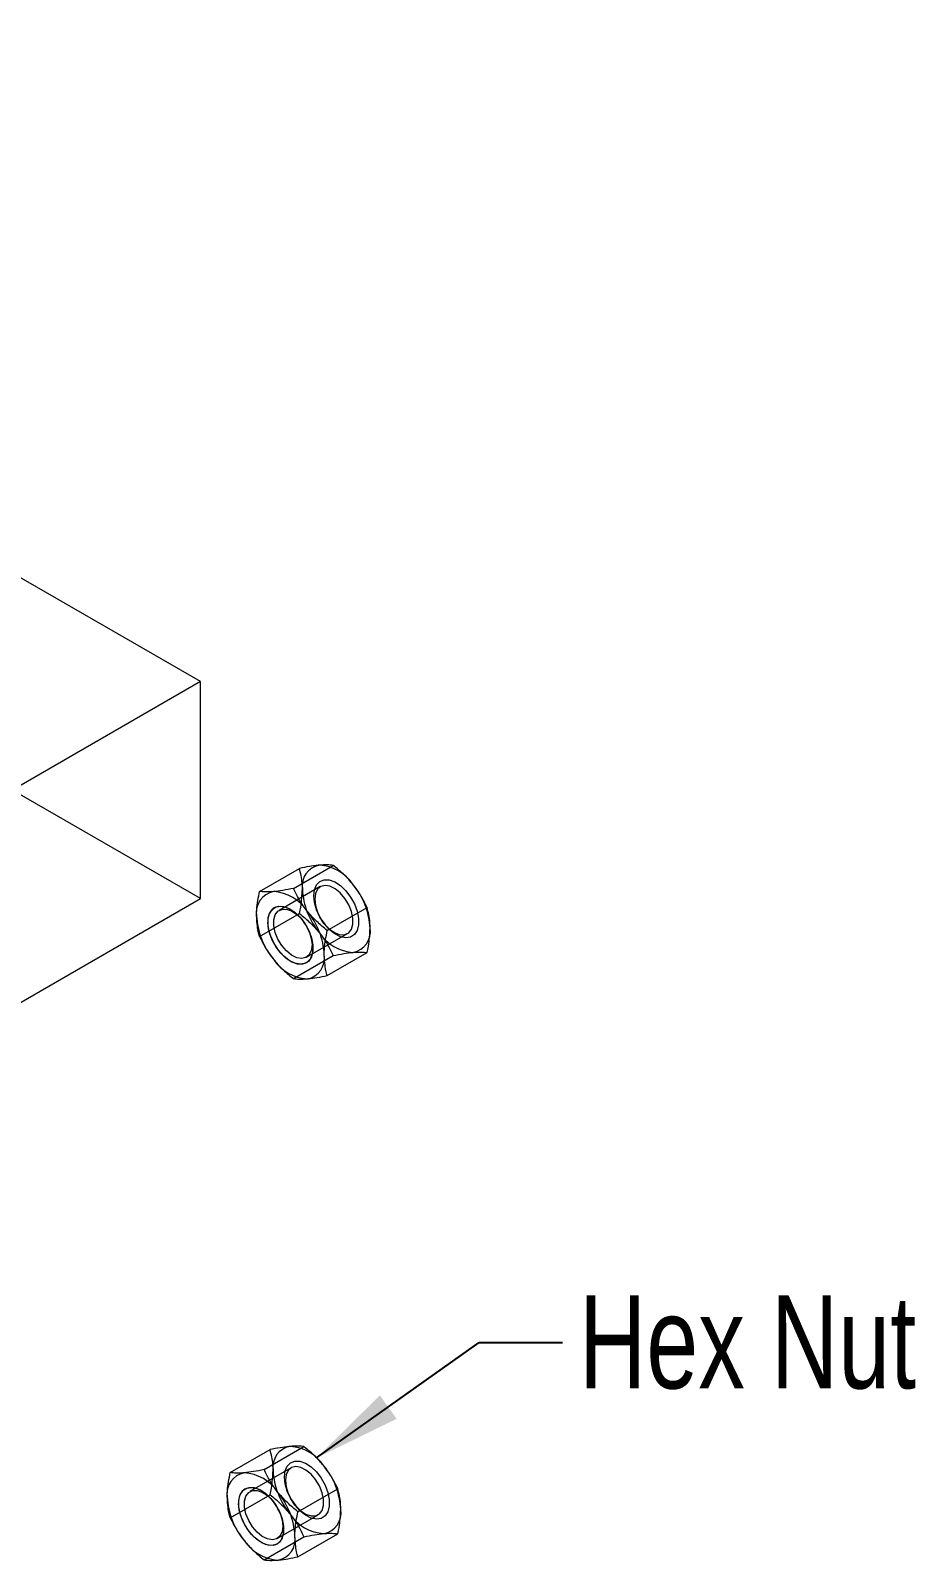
# Model space of a CAD drawing. Header units: inches. Extents: x 0.03 to 2.74, y 0.01 to 1.91.
# Drawn here: x 2.2466 to 2.3557, y 1.2112 to 1.4 of the extents above; entities that cross this region are included whole.
import ezdxf
from ezdxf.lldxf.tags import DXFTag

# ---------------------------------------------------------------- set-up
doc = ezdxf.new("R2010")
doc.units = ezdxf.units.IN
doc.header["$MEASUREMENT"] = 0
doc.layers.add('SLD-0_0', color=7, linetype='Continuous')
doc.styles.add('SLDTEXTSTYLE0', font='TXT', dxfattribs={"width": 0.75})
tags = doc.linetypes.add('HIDDEN', pattern=[0.0062499999999999995, 0.004166666666666667, -0.002083333333333333]).pattern_tags.tags
tags[6:7] = [DXFTag(74, 4), DXFTag(75, 0), DXFTag(340, '0'), DXFTag(46, 1.0), DXFTag(50, 0.0), DXFTag(44, 0.0), DXFTag(45, 0.0)]
tags[4:5] = [DXFTag(74, 4), DXFTag(75, 0), DXFTag(340, '0'), DXFTag(46, 1.0), DXFTag(50, 0.0), DXFTag(44, 0.0), DXFTag(45, 0.0)]
doc.dimstyles.new('SLDDIMSTYLE1', dxfattribs={"dimtxt": 0.18, "dimasz": 0.01083333333333333, "dimexe": 0, "dimexo": 0.0625, "dimgap": 0, "dimtad": 0, "dimtih": 1, "dimtoh": 1, "dimdec": 0, "dimrnd": 1e-09, "dimzin": 0, "dimdsep": 46, "dimtxsty": 'Standard', "dimsah": 1, "dimcen": 0.09, "dimadec": 0, "dimazin": 0, "dimtfac": 0.01083333333333333, "dimtdec": 0, "dimtofl": 0, "dimtmove": 0, "dimatfit": 3, "dimfxl": 1, "dimfrac": 2, "dimtolj": 1, "dimtzin": 0, "dimarcsym": 0})

msp = doc.modelspace()

# ---------------------------------------------------------------- linework, layer by layer
at = {"color": 7, "linetype": 'HIDDEN', "lineweight": 0}
for p, q in [((2.267498709378025, 1.29286673540161), (2.081906378357933, 1.400006907556821)), ((2.28230579422222, 1.294344341503792), (2.277241802410592, 1.291420961256836)), ((2.276654156230577, 1.291763611633984), (2.276642371117557, 1.291756808233052)), ((2.274807857495624, 1.288189096062701), (2.279722483863464, 1.291026249474346)), ((2.280587987145791, 1.285624571233029), (2.28565197895742, 1.288547951479984)), ((2.278983684943576, 1.282994406416296), (2.283898311311416, 1.285831559827941)), ((2.280579059041322, 1.284937525852102), (2.280590844154341, 1.284944329253034)), ((2.2786895001101, 1.222604267889507), (2.273625508298471, 1.219680887642551)), ((2.273037862118457, 1.220023538019699), (2.273026077005437, 1.220016734618767)), ((2.271191563383504, 1.216449022448416), (2.276106189751343, 1.219286175860061)), ((2.276971693033671, 1.213884497618744), (2.2820356848453, 1.216807877865699)), ((2.275367390831456, 1.211254332802011), (2.280282017199295, 1.214091486213656)), ((2.276962764929201, 1.213197452237817), (2.276974550042221, 1.213204255638749))]:
    msp.add_line(p, q, dxfattribs=at)
at = {"color": 7, "linetype": 'Continuous', "lineweight": 15}
for p, q in [((2.267498709378025, 1.319656132117022), (2.206982185484882, 1.354591577738664)), ((2.267498709378025, 1.319656132117022), (2.221100626623002, 1.292871089078219)), ((2.267498709378025, 1.29286673540161), (2.267498709378025, 1.319656132117022)), ((2.274807857495624, 1.293757167608527), (2.279722483863464, 1.296594321020172)), ((2.278983684943576, 1.294130549507947), (2.283898311311416, 1.296967702919592)), ((2.221100626623002, 1.266081692362807), (2.267498709378025, 1.29286673540161)), ((2.283159512391528, 1.288935859861542), (2.288074138759367, 1.291773013273187)), ((2.283159512391528, 1.283367788315717), (2.288074138759367, 1.286204941727362)), ((2.271191563383504, 1.222017093994242), (2.276106189751343, 1.224854247405887)), ((2.275367390831456, 1.222390475893662), (2.280282017199295, 1.225227629305307)), ((2.279543218279408, 1.217195786247257), (2.284457844647247, 1.220032939658902)), ((2.279543218279408, 1.211627714701432), (2.284457844647247, 1.214464868113077))]:
    msp.add_line(p, q, dxfattribs=at)
at = {"color": 7, "linetype": 'HIDDEN', "lineweight": 0, "flags": 128}
for points in [[(2.281487396210251, 1.293222044875639), (2.281574857075642, 1.293971025038325), (2.281831744183985, 1.294571963857075), (2.282241916373497, 1.294987102135809), (2.282779601017005, 1.295190355209703), (2.283411013410889, 1.295168951940611), (2.284096479592271, 1.294924237174646), (2.284792929200006, 1.294471587240552), (2.285456601743877, 1.293839443798417), (2.286045796237136, 1.293067526745572), (2.286523491422866, 1.29220433846936), (2.286859671955707, 1.291304116263758), (2.287033214376396, 1.290423424400732), (2.287033214376396, 1.289617599988993), (2.286859671955707, 1.288937275939946), (2.286523491422866, 1.288425199515648), (2.286045796237136, 1.288113546361124), (2.285456601743877, 1.288021898790253), (2.284792929200006, 1.288156015356969), (2.284096479592271, 1.288507469024138), (2.283411013410889, 1.289054176665297), (2.282779601017004, 1.289761786628702), (2.282241916373497, 1.290585837177943), (2.281831744183985, 1.291474550186367), (2.281574857075642, 1.292372084547196), (2.281487396210251, 1.293222044875639)], [(2.281612584369314, 1.292812183686867), (2.281700333274606, 1.292024302663117), (2.281957072055599, 1.291193542441035), (2.282363759571409, 1.290381516705819), (2.28289023366946, 1.289648449691478), (2.283497448174359, 1.289048709624907), (2.284140368764098, 1.288626776483217), (2.284771312959703, 1.288413943117311), (2.285343486516563, 1.288425994404289), (2.285814453939486, 1.288662036555328), (2.286149285729246, 1.289104563403906), (2.286323148943751, 1.28972075475809), (2.286323148943751, 1.290464910524028), (2.286149285729246, 1.291281840072846), (2.285814453939486, 1.292110955477113), (2.285343486516563, 1.292890765040244), (2.284771312959703, 1.293563433854333), (2.284140368764098, 1.294079073150695), (2.283497448174359, 1.294399440321612), (2.28289023366946, 1.294500775199598), (2.282363759571409, 1.29437556224033), (2.281957072055599, 1.294033087916185), (2.281700333274606, 1.293498751981069), (2.281612584369314, 1.292812183686867)], [(2.276654156230577, 1.291763611633984), (2.277130820033912, 1.291929383359901), (2.277762232427796, 1.291907980090809), (2.278447698609178, 1.291663265324844), (2.279144148216913, 1.29121061539075), (2.279807820760784, 1.290578471948615), (2.280397015254043, 1.28980655489577), (2.280874710439773, 1.288943366619557), (2.281210890972614, 1.288043144413956), (2.281384433393303, 1.28716245255093), (2.281384433393303, 1.286356628139191), (2.281210890972614, 1.285676304090144), (2.280874710439773, 1.285164227665846), (2.280590844154341, 1.284944329253034)], [(2.27787110209813, 1.221481971261354), (2.277958562963522, 1.22223095142404), (2.278215450071865, 1.22283189024279), (2.278625622261377, 1.223247028521525), (2.279163306904884, 1.223450281595418), (2.279794719298769, 1.223428878326327), (2.280480185480151, 1.223184163560361), (2.281176635087885, 1.222731513626267), (2.281840307631756, 1.222099370184132), (2.282429502125016, 1.221327453131287), (2.282907197310746, 1.220464264855075), (2.283243377843587, 1.219564042649473), (2.283416920264275, 1.218683350786447), (2.283416920264275, 1.217877526374708), (2.283243377843587, 1.217197202325661), (2.282907197310746, 1.216685125901363), (2.282429502125016, 1.216373472746839), (2.281840307631756, 1.216281825175968), (2.281176635087885, 1.216415941742684), (2.280480185480151, 1.216767395409854), (2.279794719298769, 1.217314103051012), (2.279163306904884, 1.218021713014417), (2.278625622261377, 1.218845763563658), (2.278215450071865, 1.219734476572082), (2.277958562963522, 1.220632010932911), (2.27787110209813, 1.221481971261354)], [(2.277996290257194, 1.221072110072582), (2.278084039162485, 1.220284229048832), (2.278340777943478, 1.21945346882675), (2.278747465459288, 1.218641443091534), (2.279273939557339, 1.217908376077193), (2.279881154062238, 1.217308636010623), (2.280524074651977, 1.216886702868933), (2.281155018847583, 1.216673869503026), (2.281727192404443, 1.216685920790004), (2.282198159827366, 1.216921962941043), (2.282532991617126, 1.217364489789622), (2.28270685483163, 1.217980681143805), (2.28270685483163, 1.218724836909743), (2.282532991617126, 1.219541766458561), (2.282198159827366, 1.220370881862828), (2.281727192404443, 1.221150691425959), (2.281155018847582, 1.221823360240048), (2.280524074651977, 1.222338999536411), (2.279881154062238, 1.222659366707327), (2.279273939557339, 1.222760701585313), (2.278747465459288, 1.222635488626045), (2.278340777943478, 1.2222930143019), (2.278084039162485, 1.221758678366784), (2.277996290257194, 1.221072110072582)], [(2.273037862118457, 1.220023538019699), (2.273514525921791, 1.220189309745616), (2.274145938315676, 1.220167906476524), (2.274831404497057, 1.219923191710559), (2.275527854104793, 1.219470541776465), (2.276191526648664, 1.21883839833433), (2.276780721141923, 1.218066481281485), (2.277258416327653, 1.217203293005273), (2.277594596860494, 1.216303070799672), (2.277768139281183, 1.215422378936645), (2.277768139281183, 1.214616554524906), (2.277594596860494, 1.213936230475859), (2.277258416327653, 1.213424154051561), (2.276974550042221, 1.213204255638749)]]:
    msp.add_lwpolyline(points, dxfattribs=at)
at = {"color": 7, "linetype": 'Continuous', "lineweight": 15, "flags": 128}
for points in [[(2.281394600044741, 1.286740064460249), (2.28130713917935, 1.285991084297563), (2.281050252071007, 1.285390145478813), (2.280640079881494, 1.284975007200079), (2.280102395237987, 1.284771754126185), (2.279470982844102, 1.284793157395277), (2.278785516662721, 1.285037872161242), (2.278089067054986, 1.285490522095337), (2.277425394511114, 1.286122665537471), (2.276836200017855, 1.286894582590316), (2.276358504832126, 1.287757770866529), (2.276022324299285, 1.28865799307213), (2.275848781878596, 1.289538684935156), (2.275848781878596, 1.290344509346895), (2.276022324299285, 1.291024833395942), (2.276358504832126, 1.29153690982024), (2.276836200017855, 1.291848562974764), (2.277425394511115, 1.291940210545635), (2.278089067054986, 1.29180609397892), (2.278785516662721, 1.29145464031175), (2.279470982844102, 1.290907932670591), (2.280102395237987, 1.290200322707187), (2.280640079881494, 1.289376272157945), (2.281050252071007, 1.288487559149521), (2.28130713917935, 1.287590024788692), (2.281394600044741, 1.286740064460249)], [(2.281281196998697, 1.287156729049953), (2.281193448093406, 1.286470160755751), (2.280936709312413, 1.285935824820635), (2.280530021796603, 1.28559335049649), (2.280003547698552, 1.285468137537222), (2.279396333193653, 1.285569472415208), (2.278753412603914, 1.285889839586125), (2.278122468408309, 1.286405478882487), (2.277550294851448, 1.287078147696576), (2.277079327428526, 1.287857957259708), (2.276744495638765, 1.288687072663974), (2.276570632424261, 1.289504002212792), (2.276570632424261, 1.29024815797873), (2.276744495638765, 1.290864349332914), (2.277079327428526, 1.291306876181492), (2.277550294851448, 1.291542918332531), (2.278122468408309, 1.291554969619509), (2.278753412603914, 1.291342136253603), (2.279396333193653, 1.290920203111912), (2.280003547698552, 1.290320463045342), (2.280095457049277, 1.290209396029825)], [(2.280590844154341, 1.284944329253034), (2.280397015254043, 1.284852574511322), (2.279807820760784, 1.284760926940451), (2.279144148216913, 1.284895043507167), (2.278447698609178, 1.285246497174336), (2.277762232427796, 1.285793204815495), (2.277130820033912, 1.286500814778899), (2.276593135390404, 1.287324865328141), (2.276182963200892, 1.288213578336565), (2.275926076092549, 1.289111112697394), (2.275838615227158, 1.289961073025837)], [(2.280965856949655, 1.288701655812913), (2.281193448093406, 1.287944610073703), (2.281281196998697, 1.287156729049953)], [(2.27777830593262, 1.214999990845964), (2.277690845067229, 1.214251010683278), (2.277433957958886, 1.213650071864528), (2.277023785769374, 1.213234933585794), (2.276486101125867, 1.2130316805119), (2.275854688731982, 1.213053083780992), (2.2751692225506, 1.213297798546957), (2.274472772942866, 1.213750448481052), (2.273809100398994, 1.214382591923187), (2.273219905905735, 1.215154508976032), (2.272742210720005, 1.216017697252244), (2.272406030187164, 1.216917919457845), (2.272232487766475, 1.217798611320871), (2.272232487766475, 1.21860443573261), (2.272406030187164, 1.219284759781658), (2.272742210720005, 1.219796836205955), (2.273219905905735, 1.220108489360479), (2.273809100398994, 1.22020013693135), (2.274472772942866, 1.220066020364635), (2.2751692225506, 1.219714566697465), (2.275854688731982, 1.219167859056306), (2.276486101125867, 1.218460249092902), (2.277023785769374, 1.21763619854366), (2.277433957958886, 1.216747485535236), (2.277690845067229, 1.215849951174407), (2.27777830593262, 1.214999990845964)], [(2.277664902886577, 1.215416655435669), (2.277577153981285, 1.214730087141466), (2.277320415200292, 1.21419575120635), (2.276913727684482, 1.213853276882205), (2.276387253586432, 1.213728063922937), (2.275780039081532, 1.213829398800923), (2.275137118491793, 1.21414976597184), (2.274506174296188, 1.214665405268202), (2.273934000739328, 1.215338074082292), (2.273463033316405, 1.216117883645423), (2.273128201526645, 1.216946999049689), (2.27295433831214, 1.217763928598507), (2.27295433831214, 1.218508084364445), (2.273128201526645, 1.219124275718629), (2.273463033316405, 1.219566802567207), (2.273934000739328, 1.219802844718246), (2.274506174296188, 1.219814896005224), (2.275137118491793, 1.219602062639318), (2.275780039081532, 1.219180129497628), (2.276387253586432, 1.218580389431057), (2.276479163202112, 1.218469322086452)], [(2.276974550042221, 1.213204255638749), (2.276780721141923, 1.213112500897037), (2.276191526648664, 1.213020853326166), (2.275527854104793, 1.213154969892882), (2.274831404497057, 1.213506423560051), (2.274145938315676, 1.21405313120121), (2.273514525921791, 1.214760741164614), (2.272976841278284, 1.215584791713856), (2.272566669088771, 1.21647350472228), (2.272309781980429, 1.217371039083109), (2.272222321115037, 1.218220999411552)], [(2.277349562681594, 1.216961582601577), (2.277577153981285, 1.216204536459419), (2.277664902886577, 1.215416655435669)]]:
    msp.add_lwpolyline(points, dxfattribs=at)
at = {"color": 7, "linetype": 'HIDDEN', "lineweight": 0}
for centre, radius, start, end in [((2.282658728664348, 1.294443138299316), 0.0025970598440898, 100.5467778285416, 189.2518791787333), ((2.281860913634122, 1.291615664500149), 0.00539031178750298, 33.43491464489201, 86.57046188780585), ((2.289150175505423, 1.294442990440833), 0.009064336956102757, 182.639287361215, 219.7720723790695), ((2.279392386845678, 1.288786894145787), 0.009064336956106506, 2.639287361224385, 39.77207237906295), ((2.275650562092888, 1.286638307097545), 0.005701733713142132, 21.21575556918732, 38.7788679059669), ((2.286681648716983, 1.291614220086474), 0.005390311787503627, 213.4349146448941, 266.5704618878025), ((2.285883833686757, 1.288786746287306), 0.002597059844090018, 280.5467778285416, 9.251879178737296), ((2.279042434552228, 1.222703064685032), 0.002597059844089822, 100.5467778285425, 189.2518791787478), ((2.278244619522002, 1.219875590885865), 0.005390311787501552, 33.4349146448906, 86.57046188781457), ((2.285533881393302, 1.222702916826548), 0.00906433695610244, 182.639287361218, 219.7720723790724), ((2.275776092733564, 1.217046820531505), 0.009064336956100075, 2.639287361212173, 39.7720723790809), ((2.272034267923624, 1.214898233450234), 0.005701733778813, 21.21576001256835, 38.77886355947311), ((2.283065354604863, 1.21987414647219), 0.005390311787504456, 213.4349146448994, 266.5704618877888), ((2.282267539574636, 1.217046672673021), 0.002597059844089856, 280.5467778285222, 9.25187917873246)]:
    msp.add_arc(centre, radius, start, end, dxfattribs=at)
at = {"color": 7, "linetype": 'Continuous', "lineweight": 15}
for centre, radius, start, end in [((2.276998162568236, 1.291175363048582), 0.002597059844090591, 100.5467778285425, 189.2518791787301), ((2.276200347538009, 1.288347889249415), 0.005390311787503103, 33.43491464489399, 86.57046188780114), ((2.27771985497607, 1.290195685547671), 0.001895812761927904, 124.2034314255672, 187.1087489678295), ((2.283489609409309, 1.2911752151901), 0.009064336956101891, 182.6392873612181, 219.7720723790788), ((2.273731820749569, 1.285519118895055), 0.009064336956103064, 2.639287361217006, 39.77207237907192), ((2.280223267590644, 1.285518971036572), 0.002597059844089312, 280.5467778285346, 9.251879178738871), ((2.281021082620869, 1.288346444835738), 0.00539031178750133, 213.4349146448888, 266.5704618878153), ((2.273381868456114, 1.219435289434298), 0.002597059844089201, 100.5467778285241, 189.2518791787461), ((2.27258405342589, 1.216607815635131), 0.005390311787501773, 33.43491464489651, 86.57046188781472), ((2.27410356086395, 1.218455611933385), 0.001895812761928731, 124.2034314255707, 187.1087489678129), ((2.279873315297187, 1.219435141575814), 0.009064336956100165, 182.6392873612116, 219.772072379077), ((2.270115526637446, 1.213779045280769), 0.00906433695610546, 2.639287361219035, 39.7720723790651), ((2.276606973478523, 1.213778897422287), 0.00259705984408975, 280.5467778285337, 9.251879178737296), ((2.277404788508749, 1.216606371221452), 0.005390311787500768, 213.4349146448829, 266.5704618878101)]:
    msp.add_arc(centre, radius, start, end, dxfattribs=at)
for points, knots in [([(2.282183367451576, 1.296996322889426), (2.282133431832896, 1.296991640627479), (2.281755274647364, 1.296956182350469), (2.280967178795589, 1.296845973536151), (2.280139909049718, 1.296678716076055), (2.279722483863464, 1.296594321020172)], [0, 0, 0, 0, 0.07009003168753847, 0.5307844343873609, 1, 1, 1, 1]), ([(2.283898311311416, 1.296967702919592), (2.283663469280384, 1.296997562463261), (2.28318947946017, 1.297057829016371), (2.282520763010798, 1.297016948718279), (2.282183367451576, 1.296996322889426)], [0, 0, 0, 0, 0.4954579634770078, 0.9999999999999999, 0.9999999999999999, 0.9999999999999999, 0.9999999999999999]), ([(2.286359194899529, 1.294585669015934), (2.286309259280848, 1.294646977377911), (2.285931102095316, 1.295111259151677), (2.28514300624354, 1.295943285071171), (2.28431573649767, 1.296624150616017), (2.283898311311416, 1.296967702919592)], [0, 0, 0, 0, 0.07009003168753603, 0.5307844343873596, 0.9999999999999999, 0.9999999999999999, 0.9999999999999999, 0.9999999999999999]), ([(2.274434887631487, 1.290757820916069), (2.274440423903918, 1.291014163692314), (2.274461032913091, 1.291968410560244), (2.274661351334164, 1.293001558167536), (2.274807857495624, 1.293757167608527)], [0, 0, 0, 0, 0.2686336050555483, 1, 1, 1, 1]), ([(2.276522801355464, 1.293728547638692), (2.276473756400197, 1.29372437954579), (2.276102344114972, 1.293692815016846), (2.275477164425483, 1.293676655701116), (2.275032318576526, 1.293730166857516), (2.274807857495624, 1.293757167608527)], [0, 0, 0, 0, 0.07009003168753848, 0.5307844343873613, 1, 1, 1, 1]), ([(2.278983684943576, 1.294130549507947), (2.278540354239111, 1.294040051102334), (2.277645564494784, 1.293857395030006), (2.276899315395679, 1.293771756085938), (2.276522801355464, 1.293728547638692)], [0, 0, 0, 0, 0.4954579634770074, 1, 1, 1, 1]), ([(2.280698628803416, 1.2913178937652), (2.280649583848149, 1.291379716296222), (2.280278171562924, 1.291847891818054), (2.279652991873435, 1.292773967236136), (2.279208146024478, 1.293675601397478), (2.278983684943576, 1.294130549507947)], [0, 0, 0, 0, 0.07009003168753608, 0.53078443438736, 1, 1, 1, 1]), ([(2.288074138759367, 1.291773013273187), (2.287839296728336, 1.292255012465674), (2.287365306908122, 1.293227848161165), (2.286696590458751, 1.294130329329393), (2.286359194899529, 1.294585669015934)], [0, 0, 0, 0, 0.495457963477009, 1, 1, 1, 1]), ([(2.288447108623505, 1.289204288419819), (2.288441572351074, 1.289454239151974), (2.288420963341901, 1.290384691364396), (2.288220644920828, 1.291186556245709), (2.288074138759367, 1.291773013273187)], [0, 0, 0, 0, 0.2686336050555483, 1, 1, 1, 1]), ([(2.274807857495624, 1.288189096062701), (2.274751554628089, 1.288390317749314), (2.274532946305497, 1.289171605404916), (2.274476669941925, 1.290081942422134), (2.274434887631487, 1.290757820916069)], [0, 0, 0, 0, 0.2575513451038117, 1, 1, 1, 1]), ([(2.283159512391528, 1.288935859861542), (2.282716181687063, 1.289297501104747), (2.281821391942735, 1.290027414174801), (2.281075142843631, 1.290885136697052), (2.280698628803416, 1.2913178937652)], [0, 0, 0, 0, 0.4954579634770087, 1, 1, 1, 1]), ([(2.274807857495624, 1.288189096062701), (2.275042699526656, 1.287707096870215), (2.27551668934687, 1.286734261174723), (2.276185405796241, 1.285831780006495), (2.276522801355464, 1.285376440319954)], [0, 0, 0, 0, 0.4954579634770087, 1, 1, 1, 1]), ([(2.282786542527392, 1.285936513169085), (2.282792078799822, 1.28619285594533), (2.282812687808995, 1.28714710281326), (2.283013006230068, 1.288180250420552), (2.283159512391528, 1.288935859861542)], [0, 0, 0, 0, 0.2686336050555483, 1, 1, 1, 1]), ([(2.288074138759367, 1.286204941727362), (2.288130441626902, 1.286471169321141), (2.288349049949495, 1.287504856773527), (2.288405326313067, 1.288480169097088), (2.288447108623505, 1.289204288419819)], [0, 0, 0, 0, 0.2575513451038117, 1, 1, 1, 1]), ([(2.283159512391528, 1.283367788315717), (2.283103209523994, 1.28356901000233), (2.282884601201401, 1.284350297657932), (2.282828324837828, 1.285260634675149), (2.282786542527392, 1.285936513169085)], [0, 0, 0, 0, 0.2575513451038117, 1, 1, 1, 1]), ([(2.276522801355464, 1.285376440319954), (2.276572736974143, 1.285315131957977), (2.276950894159675, 1.284850850184212), (2.277738990011451, 1.284018824264717), (2.278566259757322, 1.283337958719871), (2.278983684943576, 1.282994406416296)], [0, 0, 0, 0, 0.07009003168753579, 0.5307844343873606, 1, 1, 1, 1]), ([(2.278983684943576, 1.282994406416296), (2.279218526974608, 1.282964546872627), (2.279692516794822, 1.282904280319517), (2.280361233244193, 1.282945160617609), (2.280698628803416, 1.282965786446462)], [0, 0, 0, 0, 0.4954579634770052, 1, 1, 1, 1]), ([(2.280698628803416, 1.282965786446462), (2.280748564422095, 1.282970468708409), (2.281126721607627, 1.283005926985419), (2.281914817459403, 1.283116135799737), (2.282742087205273, 1.283283393259834), (2.283159512391528, 1.283367788315717)], [0, 0, 0, 0, 0.0700900316875359, 0.5307844343873586, 1, 1, 1, 1]), ([(2.278567073339456, 1.225256249275142), (2.278517137720776, 1.225251567013194), (2.278138980535244, 1.225216108736184), (2.277350884683468, 1.225105899921866), (2.276523614937598, 1.22493864246177), (2.276106189751343, 1.224854247405887)], [0, 0, 0, 0, 0.07009003168753847, 0.5307844343873609, 1, 1, 1, 1]), ([(2.280282017199295, 1.225227629305307), (2.280047175168263, 1.225257488848976), (2.27957318534805, 1.225317755402086), (2.278904468898678, 1.225276875103994), (2.278567073339456, 1.225256249275142)], [0, 0, 0, 0, 0.4954579634770078, 0.9999999999999999, 0.9999999999999999, 0.9999999999999999, 0.9999999999999999]), ([(2.282742900787408, 1.222845595401649), (2.282692965168728, 1.222906903763626), (2.282314807983196, 1.223371185537392), (2.28152671213142, 1.224203211456886), (2.28069944238555, 1.224884077001732), (2.280282017199295, 1.225227629305307)], [0, 0, 0, 0, 0.07009003168753603, 0.5307844343873596, 0.9999999999999999, 0.9999999999999999, 0.9999999999999999, 0.9999999999999999]), ([(2.270818593519367, 1.219017747301784), (2.270824129791797, 1.219274090078029), (2.27084473880097, 1.220228336945959), (2.271045057222043, 1.221261484553251), (2.271191563383504, 1.222017093994242)], [0, 0, 0, 0, 0.2686336050555483, 1, 1, 1, 1]), ([(2.272906507243343, 1.221988474024407), (2.272857462288077, 1.221984305931505), (2.272486050002852, 1.221952741402561), (2.271860870313362, 1.221936582086831), (2.271416024464405, 1.221990093243231), (2.271191563383504, 1.222017093994242)], [0, 0, 0, 0, 0.07009003168753848, 0.5307844343873613, 1, 1, 1, 1]), ([(2.275367390831456, 1.222390475893662), (2.274924060126991, 1.222299977488049), (2.274029270382663, 1.222117321415721), (2.273283021283559, 1.222031682471653), (2.272906507243343, 1.221988474024407)], [0, 0, 0, 0, 0.4954579634770074, 1, 1, 1, 1]), ([(2.277082334691295, 1.219577820150915), (2.277033289736029, 1.219639642681936), (2.276661877450804, 1.220107818203769), (2.276036697761314, 1.221033893621851), (2.275591851912357, 1.221935527783193), (2.275367390831456, 1.222390475893662)], [0, 0, 0, 0, 0.07009003168753608, 0.53078443438736, 1, 1, 1, 1]), ([(2.284457844647247, 1.220032939658902), (2.284223002616215, 1.220514938851389), (2.283749012796001, 1.221487774546881), (2.28308029634663, 1.222390255715108), (2.282742900787408, 1.222845595401649)], [0, 0, 0, 0, 0.495457963477009, 1, 1, 1, 1]), ([(2.284830814511384, 1.217464214805534), (2.284825278238953, 1.217714165537689), (2.28480466922978, 1.218644617750112), (2.284604350808708, 1.219446482631424), (2.284457844647247, 1.220032939658902)], [0, 0, 0, 0, 0.2686336050555483, 1, 1, 1, 1]), ([(2.271191563383504, 1.216449022448416), (2.271135260515969, 1.21665024413503), (2.270916652193376, 1.217431531790631), (2.270860375829804, 1.218341868807849), (2.270818593519367, 1.219017747301784)], [0, 0, 0, 0, 0.2575513451038117, 1, 1, 1, 1]), ([(2.279543218279408, 1.217195786247257), (2.279099887574943, 1.217557427490461), (2.278205097830615, 1.218287340560516), (2.277458848731511, 1.219145063082767), (2.277082334691295, 1.219577820150915)], [0, 0, 0, 0, 0.4954579634770087, 1, 1, 1, 1]), ([(2.271191563383504, 1.216449022448416), (2.271426405414536, 1.21596702325593), (2.271900395234749, 1.214994187560438), (2.272569111684121, 1.21409170639221), (2.272906507243343, 1.213636366705669)], [0, 0, 0, 0, 0.4954579634770087, 1, 1, 1, 1]), ([(2.279170248415271, 1.2141964395548), (2.279175784687702, 1.214452782331045), (2.279196393696874, 1.215407029198975), (2.279396712117947, 1.216440176806267), (2.279543218279408, 1.217195786247257)], [0, 0, 0, 0, 0.2686336050555483, 1, 1, 1, 1]), ([(2.284457844647247, 1.214464868113077), (2.284514147514782, 1.214731095706856), (2.284732755837374, 1.215764783159242), (2.284789032200947, 1.216740095482803), (2.284830814511384, 1.217464214805534)], [0, 0, 0, 0, 0.2575513451038117, 1, 1, 1, 1]), ([(2.279543218279408, 1.211627714701432), (2.279486915411873, 1.211828936388045), (2.279268307089281, 1.212610224043646), (2.279212030725708, 1.213520561060864), (2.279170248415271, 1.2141964395548)], [0, 0, 0, 0, 0.2575513451038117, 1, 1, 1, 1]), ([(2.272906507243343, 1.213636366705669), (2.272956442862023, 1.213575058343692), (2.273334600047555, 1.213110776569927), (2.274122695899331, 1.212278750650432), (2.274949965645201, 1.211597885105586), (2.275367390831456, 1.211254332802011)], [0, 0, 0, 0, 0.07009003168753579, 0.5307844343873606, 1, 1, 1, 1]), ([(2.275367390831456, 1.211254332802011), (2.275602232862488, 1.211224473258342), (2.276076222682701, 1.211164206705232), (2.276744939132073, 1.211205087003324), (2.277082334691295, 1.211225712832177)], [0, 0, 0, 0, 0.4954579634770052, 1, 1, 1, 1]), ([(2.277082334691295, 1.211225712832177), (2.277132270309975, 1.211230395094124), (2.277510427495507, 1.211265853371134), (2.278298523347283, 1.211376062185452), (2.279125793093153, 1.211543319645549), (2.279543218279408, 1.211627714701432)], [0, 0, 0, 0, 0.0700900316875359, 0.5307844343873586, 1, 1, 1, 1])]:
    msp.add_open_spline(points, degree=3, knots=knots, dxfattribs=at)
at = {"color": 7, "linetype": 'HIDDEN', "lineweight": 0}
for points, knots in [([(2.2800954537276, 1.294025596166803), (2.280089917455169, 1.294275546898958), (2.280069308445996, 1.295205999111381), (2.279868990024924, 1.296007863992694), (2.279722483863464, 1.296594321020172)], [0, 0, 0, 0, 0.2686336050555483, 1, 1, 1, 1]), ([(2.279722483863464, 1.291026249474346), (2.279778786730998, 1.291292477068125), (2.279997395053591, 1.292326164520512), (2.280053671417163, 1.293301476844072), (2.2800954537276, 1.294025596166803)], [0, 0, 0, 0, 0.2575513451038117, 1, 1, 1, 1]), ([(2.279722483863464, 1.291026249474346), (2.280165814567928, 1.290664608231142), (2.281060604312256, 1.289934695161088), (2.281806853411361, 1.289076972638836), (2.282183367451576, 1.288644215570688)], [0, 0, 0, 0, 0.4954579634770082, 1, 1, 1, 1]), ([(2.282183367451576, 1.288644215570688), (2.282232412406842, 1.288582393039667), (2.282603824692067, 1.288114217517835), (2.283229004381557, 1.287188142099753), (2.283673850230514, 1.28628650793841), (2.283898311311416, 1.285831559827941)], [0, 0, 0, 0, 0.07009003168753575, 0.5307844343873607, 1, 1, 1, 1]), ([(2.283898311311416, 1.285831559827941), (2.28434164201588, 1.285922058233554), (2.285236431760209, 1.286104714305882), (2.285982680859313, 1.28619035324995), (2.286359194899529, 1.286233561697196)], [0, 0, 0, 0, 0.4954579634770048, 1, 1, 1, 1]), ([(2.286359194899529, 1.286233561697196), (2.286408239854794, 1.286237729790099), (2.286779652140019, 1.286269294319042), (2.287404831829509, 1.286285453634772), (2.287849677678466, 1.286231942478372), (2.288074138759367, 1.286204941727362)], [0, 0, 0, 0, 0.07009003168753584, 0.5307844343873582, 1, 1, 1, 1]), ([(2.27647915961548, 1.222285522552518), (2.276473623343049, 1.222535473284673), (2.276453014333876, 1.223465925497096), (2.276252695912804, 1.224267790378409), (2.276106189751343, 1.224854247405887)], [0, 0, 0, 0, 0.2686336050555483, 1, 1, 1, 1]), ([(2.276106189751343, 1.219286175860061), (2.276162492618877, 1.21955240345384), (2.276381100941471, 1.220586090906227), (2.276437377305043, 1.221561403229787), (2.27647915961548, 1.222285522552518)], [0, 0, 0, 0, 0.2575513451038117, 1, 1, 1, 1]), ([(2.276106189751343, 1.219286175860061), (2.276549520455808, 1.218924534616857), (2.277444310200136, 1.218194621546803), (2.27819055929924, 1.217336899024551), (2.278567073339456, 1.216904141956403)], [0, 0, 0, 0, 0.4954579634770082, 1, 1, 1, 1]), ([(2.278567073339456, 1.216904141956403), (2.278616118294722, 1.216842319425382), (2.278987530579947, 1.21637414390355), (2.279612710269437, 1.215448068485468), (2.280057556118393, 1.214546434324125), (2.280282017199295, 1.214091486213656)], [0, 0, 0, 0, 0.07009003168753575, 0.5307844343873607, 1, 1, 1, 1]), ([(2.280282017199295, 1.214091486213656), (2.28072534790376, 1.214181984619269), (2.281620137648088, 1.214364640691597), (2.282366386747192, 1.214450279635665), (2.282742900787408, 1.214493488082911)], [0, 0, 0, 0, 0.4954579634770048, 1, 1, 1, 1]), ([(2.282742900787408, 1.214493488082911), (2.282791945742674, 1.214497656175814), (2.283163358027899, 1.214529220704757), (2.283788537717389, 1.214545380020487), (2.284233383566345, 1.214491868864088), (2.284457844647247, 1.214464868113077)], [0, 0, 0, 0, 0.07009003168753584, 0.5307844343873582, 1, 1, 1, 1])]:
    msp.add_open_spline(points, degree=3, knots=knots, dxfattribs=at)

# ---------------------------------------------------------------- texts
at = {"layer": 'SLD-0_0', "color": 7, "insert": (2.314219905264918, 1.243893919172758), "char_height": 0.01148293963254593, "attachment_point": 1, "style": 'SLDTEXTSTYLE0'}
msp.add_mtext('Hex Nut', dxfattribs=at)

# ---------------------------------------------------------------- leaders
at = {"layer": 'SLD-0_0', "color": 7}
msp.add_leader([(2.281849044721702, 1.223843102673269), (2.301900268023389, 1.238063824909586), (2.312199694957915, 1.238063824909586)], dimstyle='SLDDIMSTYLE1', override={"dimscale": 1, "dimgap": 0, "dimtad": 0, "dimclrd": 0}, dxfattribs=at)

doc.saveas('drawing.dxf')
